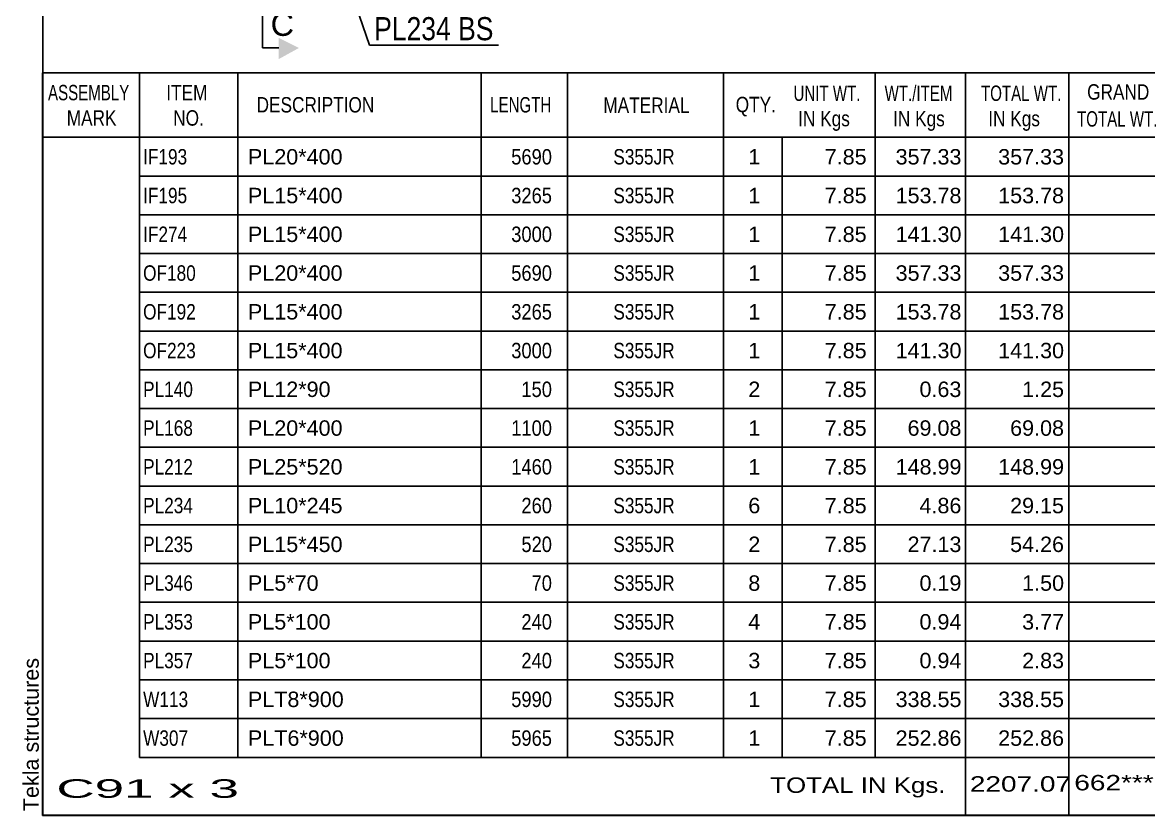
# Model space of a CAD drawing. Header units: millimetres. Extents: x -330 to 82, y -139 to 148.
# Drawn here: x -330.2 to -190.7, y -138.8 to -40.5 of the extents above; entities that cross this region are included whole.
import ezdxf

# ---------------------------------------------------------------- set-up
doc = ezdxf.new("R2010")
doc.units = ezdxf.units.MM
doc.styles.add('Arial', font='ARIAL.TTF', dxfattribs={"height": 0.2})
doc.styles.add('Arial Narrow', font='ARIALN.TTF', dxfattribs={"height": 0.2})

# ---------------------------------------------------------------- blocks, each defined once
blk = doc.blocks.new('Unknown-623355071-1210')
at = {"color": 5, "linetype": 'Continuous'}
for p, q in [((-327.73, 148.28), (-327.73, -138.72)), ((-327.73, -138.72), (82.27, -138.72))]:
    blk.add_line(p, q, dxfattribs=at)
at = {"color": 174, "linetype": 'Continuous', "style": 'Arial'}
blk.add_text('Tekla structures', height=1.9102, rotation=90, dxfattribs=at).set_placement((-328.23, -138.22))
blk = doc.blocks.new('CBS_BOM-623355071-6116')
at = {"color": 7, "linetype": 'Continuous'}
for p, q in [((-327.76, -54.75), (-327.76, -46.75)), ((-327.76, -46.75), (-172.84, -46.75)), ((-315.76, -54.75), (-315.76, -46.75)), ((-303.57, -54.75), (-303.57, -46.75)), ((-273.4, -54.75), (-273.4, -46.75)), ((-262.72, -54.75), (-262.72, -46.75)), ((-243.41, -54.75), (-243.41, -46.75)), ((-224.61, -54.75), (-224.61, -46.75)), ((-213.39, -54.75), (-213.39, -46.75)), ((-200.61, -54.75), (-200.61, -46.75)), ((-327.76, -54.75), (-172.84, -54.75)), ((-327.76, -59.55), (-327.76, -54.75)), ((-315.76, -59.55), (-315.76, -54.75)), ((-303.57, -59.55), (-303.57, -54.75)), ((-273.4, -59.55), (-273.4, -54.75)), ((-262.72, -59.55), (-262.72, -54.75)), ((-243.41, -59.55), (-243.41, -54.75)), ((-236.14, -59.55), (-236.14, -54.75)), ((-224.61, -59.55), (-224.61, -54.75)), ((-213.39, -59.55), (-213.39, -54.75)), ((-200.61, -59.55), (-200.61, -54.75)), ((-327.76, -64.35), (-327.76, -59.55)), ((-315.76, -59.55), (-172.84, -59.55)), ((-315.76, -64.35), (-315.76, -59.55)), ((-303.57, -64.35), (-303.57, -59.55)), ((-273.4, -64.35), (-273.4, -59.55)), ((-262.72, -64.35), (-262.72, -59.55)), ((-243.41, -64.35), (-243.41, -59.55)), ((-236.14, -64.35), (-236.14, -59.55)), ((-224.61, -64.35), (-224.61, -59.55)), ((-213.39, -64.35), (-213.39, -59.55)), ((-200.61, -64.35), (-200.61, -59.55)), ((-327.76, -69.15), (-327.76, -64.35)), ((-315.76, -64.35), (-172.84, -64.35)), ((-315.76, -69.15), (-315.76, -64.35)), ((-303.57, -69.15), (-303.57, -64.35)), ((-273.4, -69.15), (-273.4, -64.35)), ((-262.72, -69.15), (-262.72, -64.35)), ((-243.41, -69.15), (-243.41, -64.35)), ((-236.14, -69.15), (-236.14, -64.35)), ((-224.61, -69.15), (-224.61, -64.35)), ((-213.39, -69.15), (-213.39, -64.35)), ((-200.61, -69.15), (-200.61, -64.35)), ((-327.76, -73.95), (-327.76, -69.15)), ((-315.76, -69.15), (-172.84, -69.15)), ((-315.76, -73.95), (-315.76, -69.15)), ((-303.57, -73.95), (-303.57, -69.15)), ((-273.4, -73.95), (-273.4, -69.15)), ((-262.72, -73.95), (-262.72, -69.15)), ((-243.41, -73.95), (-243.41, -69.15)), ((-236.14, -73.95), (-236.14, -69.15)), ((-224.61, -73.95), (-224.61, -69.15)), ((-213.39, -73.95), (-213.39, -69.15)), ((-200.61, -73.95), (-200.61, -69.15)), ((-327.76, -78.75), (-327.76, -73.95)), ((-315.76, -73.95), (-172.84, -73.95)), ((-315.76, -78.75), (-315.76, -73.95)), ((-303.57, -78.75), (-303.57, -73.95)), ((-273.4, -78.75), (-273.4, -73.95)), ((-262.72, -78.75), (-262.72, -73.95)), ((-243.41, -78.75), (-243.41, -73.95)), ((-236.14, -78.75), (-236.14, -73.95)), ((-224.61, -78.75), (-224.61, -73.95)), ((-213.39, -78.75), (-213.39, -73.95)), ((-200.61, -78.75), (-200.61, -73.95)), ((-327.76, -83.55), (-327.76, -78.75)), ((-315.76, -78.75), (-172.84, -78.75)), ((-315.76, -83.55), (-315.76, -78.75)), ((-303.57, -83.55), (-303.57, -78.75)), ((-273.4, -83.55), (-273.4, -78.75)), ((-262.72, -83.55), (-262.72, -78.75)), ((-243.41, -83.55), (-243.41, -78.75)), ((-236.14, -83.55), (-236.14, -78.75)), ((-224.61, -83.55), (-224.61, -78.75)), ((-213.39, -83.55), (-213.39, -78.75)), ((-200.61, -83.55), (-200.61, -78.75)), ((-327.76, -88.35), (-327.76, -83.55)), ((-315.76, -83.55), (-172.84, -83.55)), ((-315.76, -88.35), (-315.76, -83.55)), ((-303.57, -88.35), (-303.57, -83.55)), ((-273.4, -88.35), (-273.4, -83.55)), ((-262.72, -88.35), (-262.72, -83.55)), ((-243.41, -88.35), (-243.41, -83.55)), ((-236.14, -88.35), (-236.14, -83.55)), ((-224.61, -88.35), (-224.61, -83.55)), ((-213.39, -88.35), (-213.39, -83.55)), ((-200.61, -88.35), (-200.61, -83.55)), ((-327.76, -93.15), (-327.76, -88.35)), ((-315.76, -88.35), (-172.84, -88.35)), ((-315.76, -93.15), (-315.76, -88.35)), ((-303.57, -93.15), (-303.57, -88.35)), ((-273.4, -93.15), (-273.4, -88.35)), ((-262.72, -93.15), (-262.72, -88.35)), ((-243.41, -93.15), (-243.41, -88.35)), ((-236.14, -93.15), (-236.14, -88.35)), ((-224.61, -93.15), (-224.61, -88.35)), ((-213.39, -93.15), (-213.39, -88.35)), ((-200.61, -93.15), (-200.61, -88.35)), ((-327.76, -97.95), (-327.76, -93.15)), ((-315.76, -93.15), (-172.84, -93.15)), ((-315.76, -97.95), (-315.76, -93.15)), ((-303.57, -97.95), (-303.57, -93.15)), ((-273.4, -97.95), (-273.4, -93.15)), ((-262.72, -97.95), (-262.72, -93.15)), ((-243.41, -97.95), (-243.41, -93.15)), ((-236.14, -97.95), (-236.14, -93.15)), ((-224.61, -97.95), (-224.61, -93.15)), ((-213.39, -97.95), (-213.39, -93.15)), ((-200.61, -97.95), (-200.61, -93.15)), ((-327.76, -102.75), (-327.76, -97.95)), ((-315.76, -97.95), (-172.84, -97.95)), ((-315.76, -102.75), (-315.76, -97.95)), ((-303.57, -102.75), (-303.57, -97.95)), ((-273.4, -102.75), (-273.4, -97.95)), ((-262.72, -102.75), (-262.72, -97.95)), ((-243.41, -102.75), (-243.41, -97.95)), ((-236.14, -102.75), (-236.14, -97.95)), ((-224.61, -102.75), (-224.61, -97.95)), ((-213.39, -102.75), (-213.39, -97.95)), ((-200.61, -102.75), (-200.61, -97.95)), ((-327.76, -107.55), (-327.76, -102.75)), ((-315.76, -102.75), (-172.84, -102.75)), ((-315.76, -107.55), (-315.76, -102.75)), ((-303.57, -107.55), (-303.57, -102.75)), ((-273.4, -107.55), (-273.4, -102.75)), ((-262.72, -107.55), (-262.72, -102.75)), ((-243.41, -107.55), (-243.41, -102.75)), ((-236.14, -107.55), (-236.14, -102.75)), ((-224.61, -107.55), (-224.61, -102.75)), ((-213.39, -107.55), (-213.39, -102.75)), ((-200.61, -107.55), (-200.61, -102.75)), ((-327.76, -112.35), (-327.76, -107.55)), ((-315.76, -107.55), (-172.84, -107.55)), ((-315.76, -112.35), (-315.76, -107.55)), ((-303.57, -112.35), (-303.57, -107.55)), ((-273.4, -112.35), (-273.4, -107.55)), ((-262.72, -112.35), (-262.72, -107.55)), ((-243.41, -112.35), (-243.41, -107.55)), ((-236.14, -112.35), (-236.14, -107.55)), ((-224.61, -112.35), (-224.61, -107.55)), ((-213.39, -112.35), (-213.39, -107.55)), ((-200.61, -112.35), (-200.61, -107.55)), ((-327.76, -117.15), (-327.76, -112.35)), ((-315.76, -112.35), (-172.84, -112.35)), ((-315.76, -117.15), (-315.76, -112.35)), ((-303.57, -117.15), (-303.57, -112.35)), ((-273.4, -117.15), (-273.4, -112.35)), ((-262.72, -117.15), (-262.72, -112.35)), ((-243.41, -117.15), (-243.41, -112.35)), ((-236.14, -117.15), (-236.14, -112.35)), ((-224.61, -117.15), (-224.61, -112.35)), ((-213.39, -117.15), (-213.39, -112.35)), ((-200.61, -117.15), (-200.61, -112.35)), ((-327.76, -121.95), (-327.76, -117.15)), ((-315.76, -117.15), (-172.84, -117.15)), ((-315.76, -121.95), (-315.76, -117.15)), ((-303.57, -121.95), (-303.57, -117.15)), ((-273.4, -121.95), (-273.4, -117.15)), ((-262.72, -121.95), (-262.72, -117.15)), ((-243.41, -121.95), (-243.41, -117.15)), ((-236.14, -121.95), (-236.14, -117.15)), ((-224.61, -121.95), (-224.61, -117.15)), ((-213.39, -121.95), (-213.39, -117.15)), ((-200.61, -121.95), (-200.61, -117.15)), ((-327.76, -126.75), (-327.76, -121.95)), ((-315.76, -121.95), (-172.84, -121.95)), ((-315.76, -126.75), (-315.76, -121.95)), ((-303.57, -126.75), (-303.57, -121.95)), ((-273.4, -126.75), (-273.4, -121.95)), ((-262.72, -126.75), (-262.72, -121.95)), ((-243.41, -126.75), (-243.41, -121.95)), ((-236.14, -126.75), (-236.14, -121.95)), ((-224.61, -126.75), (-224.61, -121.95)), ((-213.39, -126.75), (-213.39, -121.95)), ((-200.61, -126.75), (-200.61, -121.95)), ((-327.76, -131.55), (-327.76, -126.75)), ((-315.76, -126.75), (-172.84, -126.75)), ((-315.76, -131.55), (-315.76, -126.75)), ((-303.57, -131.55), (-303.57, -126.75)), ((-273.4, -131.55), (-273.4, -126.75)), ((-262.72, -131.55), (-262.72, -126.75)), ((-243.41, -131.55), (-243.41, -126.75)), ((-236.14, -131.55), (-236.14, -126.75)), ((-224.61, -131.55), (-224.61, -126.75)), ((-213.39, -131.55), (-213.39, -126.75)), ((-200.61, -131.55), (-200.61, -126.75)), ((-327.76, -138.75), (-327.76, -131.57)), ((-315.76, -131.55), (-172.84, -131.55)), ((-213.39, -138.75), (-213.39, -131.57)), ((-200.61, -138.75), (-200.61, -131.57)), ((-327.76, -138.75), (-172.84, -138.75))]:
    blk.add_line(p, q, dxfattribs=at)
at = {"color": 3, "linetype": 'Continuous', "style": 'Arial'}
for s, height, width, p in [('ASSEMBLY', 1.91, 0.7, (-327.08, -50.17)), ('ITEM', 1.91, 0.8, (-312.43, -50.17)), ('UNIT WT.', 1.91, 0.7, (-234.72, -50.25)), ('WT./ITEM', 1.91, 0.7, (-223.43, -50.25)), ('TOTAL WT.', 1.91, 0.7, (-211.49, -50.25)), ('GRAND', 1.91, 0.8, (-198.34, -50.09)), ('DESCRIPTION', 1.9102, 0.8, (-301.24, -51.68)), ('LENGTH', 1.91, 0.7, (-272.3, -51.68)), ('MATERIAL', 1.91, 0.8, (-258.28, -51.73)), ('QTY.', 1.91, 0.8, (-241.88, -51.65)), ('MARK', 1.91, 0.8, (-324.76, -53.31)), ('NO.', 1.91, 0.8, (-311.57, -53.31)), ('IN Kgs', 1.91, 0.8, (-234.14, -53.39)), ('IN Kgs', 1.91, 0.8, (-222.38, -53.39)), ('IN Kgs', 1.91, 0.8, (-210.59, -53.39)), ('TOTAL WT.', 1.91, 0.7, (-199.59, -53.43))]:
    blk.add_text(s, height=height, dxfattribs=dict(at, width=width)).set_placement(p)
at = {"color": 7, "linetype": 'Continuous', "style": 'Arial'}
for s, width, p in [('IF193', 0.8, (-315.3, -58.12)), ('5690', 0.85, (-269.69, -58.12)), ('S355JR', 0.8, (-257.04, -58.12)), ('IF195', 0.8, (-315.3, -62.92)), ('3265', 0.85, (-269.69, -62.92)), ('S355JR', 0.8, (-257.04, -62.92)), ('IF274', 0.8, (-315.3, -67.72)), ('3000', 0.85, (-269.69, -67.72)), ('S355JR', 0.8, (-257.04, -67.72)), ('OF180', 0.8, (-315.3, -72.52)), ('5690', 0.85, (-269.69, -72.52)), ('S355JR', 0.8, (-257.04, -72.52)), ('OF192', 0.8, (-315.3, -77.32)), ('3265', 0.85, (-269.69, -77.32)), ('S355JR', 0.8, (-257.04, -77.32)), ('OF223', 0.8, (-315.3, -82.12)), ('3000', 0.85, (-269.69, -82.12)), ('S355JR', 0.8, (-257.04, -82.12)), ('PL140', 0.8, (-315.3, -86.92)), ('150', 0.85, (-268.43, -86.92)), ('S355JR', 0.8, (-257.04, -86.92)), ('PL168', 0.8, (-315.3, -91.72)), ('1100', 0.85, (-269.69, -91.72)), ('S355JR', 0.8, (-257.04, -91.72)), ('PL212', 0.8, (-315.3, -96.52)), ('1460', 0.85, (-269.69, -96.52)), ('S355JR', 0.8, (-257.04, -96.52)), ('PL234', 0.8, (-315.3, -101.32)), ('260', 0.85, (-268.43, -101.32)), ('S355JR', 0.8, (-257.04, -101.32)), ('PL235', 0.8, (-315.3, -106.12)), ('520', 0.85, (-268.43, -106.12)), ('S355JR', 0.8, (-257.04, -106.12)), ('PL346', 0.8, (-315.3, -110.92)), ('70', 0.85, (-267.17, -110.92)), ('S355JR', 0.8, (-257.04, -110.92)), ('PL353', 0.8, (-315.3, -115.72)), ('240', 0.85, (-268.43, -115.72)), ('S355JR', 0.8, (-257.04, -115.72)), ('PL357', 0.8, (-315.3, -120.52)), ('240', 0.85, (-268.43, -120.52)), ('S355JR', 0.8, (-257.04, -120.52)), ('W113', 0.8, (-315.3, -125.32)), ('5990', 0.85, (-269.69, -125.32)), ('S355JR', 0.8, (-257.04, -125.32)), ('W307', 0.8, (-315.3, -130.12)), ('5965', 0.85, (-269.69, -130.12)), ('S355JR', 0.8, (-257.04, -130.12))]:
    blk.add_text(s, height=1.91, dxfattribs=dict(at, width=width)).set_placement(p)
for s, p in [('PL20*400', (-302.31, -58.12)), ('1', (-240.32, -58.12)), ('7.85', (-230.85, -58.12)), ('357.33', (-222.07, -58.12)), ('357.33', (-209.36, -58.12)), ('PL15*400', (-302.31, -62.92)), ('1', (-240.32, -62.92)), ('7.85', (-230.85, -62.92)), ('153.78', (-222.07, -62.92)), ('153.78', (-209.36, -62.92)), ('PL15*400', (-302.31, -67.72)), ('1', (-240.32, -67.72)), ('7.85', (-230.85, -67.72)), ('141.30', (-222.07, -67.72)), ('141.30', (-209.36, -67.72)), ('PL20*400', (-302.31, -72.52)), ('1', (-240.32, -72.52)), ('7.85', (-230.85, -72.52)), ('357.33', (-222.07, -72.52)), ('357.33', (-209.36, -72.52)), ('PL15*400', (-302.31, -77.32)), ('1', (-240.32, -77.32)), ('7.85', (-230.85, -77.32)), ('153.78', (-222.07, -77.32)), ('153.78', (-209.36, -77.32)), ('PL15*400', (-302.31, -82.12)), ('1', (-240.32, -82.12)), ('7.85', (-230.85, -82.12)), ('141.30', (-222.07, -82.12)), ('141.30', (-209.36, -82.12)), ('PL12*90', (-302.31, -86.92)), ('2', (-240.32, -86.92)), ('7.85', (-230.85, -86.92)), ('0.63', (-219.11, -86.92)), ('1.25', (-206.39, -86.92)), ('PL20*400', (-302.31, -91.72)), ('1', (-240.32, -91.72)), ('7.85', (-230.85, -91.72)), ('69.08', (-220.59, -91.72)), ('69.08', (-207.88, -91.72)), ('PL25*520', (-302.31, -96.52)), ('1', (-240.32, -96.52)), ('7.85', (-230.85, -96.52)), ('148.99', (-222.07, -96.52)), ('148.99', (-209.36, -96.52)), ('PL10*245', (-302.31, -101.32)), ('6', (-240.32, -101.32)), ('7.85', (-230.85, -101.32)), ('4.86', (-219.11, -101.32)), ('29.15', (-207.88, -101.32)), ('PL15*450', (-302.31, -106.12)), ('2', (-240.32, -106.12)), ('7.85', (-230.85, -106.12)), ('27.13', (-220.59, -106.12)), ('54.26', (-207.88, -106.12)), ('PL5*70', (-302.31, -110.92)), ('8', (-240.32, -110.92)), ('7.85', (-230.85, -110.92)), ('0.19', (-219.11, -110.92)), ('1.50', (-206.39, -110.92)), ('PL5*100', (-302.31, -115.72)), ('4', (-240.32, -115.72)), ('7.85', (-230.85, -115.72)), ('0.94', (-219.11, -115.72)), ('3.77', (-206.39, -115.72)), ('PL5*100', (-302.31, -120.52)), ('3', (-240.32, -120.52)), ('7.85', (-230.85, -120.52)), ('0.94', (-219.11, -120.52)), ('2.83', (-206.39, -120.52)), ('PLT8*900', (-302.31, -125.32)), ('1', (-240.32, -125.32)), ('7.85', (-230.85, -125.32)), ('338.55', (-222.07, -125.32)), ('338.55', (-209.36, -125.32)), ('PLT6*900', (-302.31, -130.12)), ('1', (-240.32, -130.12)), ('7.85', (-230.85, -130.12)), ('252.86', (-222.07, -130.12)), ('252.86', (-209.36, -130.12))]:
    blk.add_text(s, height=1.91, dxfattribs=at).set_placement(p)
at = {"color": 6, "linetype": 'Continuous', "style": 'Arial'}
for s, height, width, p in [('2207.07', 1.91, 1.3, (-212.87, -135.8)), ('662***', 1.91, 1.3, (-199.93, -135.64)), ('C91 x 3', 2.292, 2.05, (-326.04, -136.56)), ('TOTAL IN Kgs.', 1.9102, 1.2, (-237.6, -135.95))]:
    blk.add_text(s, height=height, dxfattribs=dict(at, width=width)).set_placement(p)
blk = doc.blocks.new('MarkSet-623355071-2801 - 1725')
at = {"color": 0}
for points in [[(-277.17, -42.73), (-277.17, -39.73), (-286.67, -39.73), (-286.67, -42.73)], [(-271.88, -42.73), (-271.88, -39.73), (-276.27, -39.73), (-276.27, -42.73)]]:
    blk.add_wipeout(points, dxfattribs=at)
for points in [[(-277.17, -42.73), (-277.17, -39.73), (-286.67, -39.73), (-286.67, -42.73)], [(-271.88, -42.73), (-271.88, -39.73), (-276.27, -39.73), (-276.27, -42.73)]]:
    blk.add_wipeout(points, dxfattribs=at)
at = {"color": 7, "linetype": 'Continuous'}
for p, q in [((-290.77, -33.07), (-287.27, -43.33)), ((-287.27, -43.33), (-271.28, -43.33))]:
    blk.add_line(p, q, dxfattribs=at)
at = {"color": 3, "style": 'Arial Narrow'}
for s, p in [('PL234', (-286.67, -42.73)), ('BS', (-276.27, -42.73))]:
    blk.add_text(s, height=2.863, dxfattribs=at).set_placement(p)
blk = doc.blocks.new('SectionMark-623355071-4184 - 1725')
at = {"color": 7, "linetype": 'Continuous'}
for p, q in [((-300.5, 126.08), (-300.5, 121.08)), ((-300.5, 126.08), (-298.5, 126.08)), ((-300.5, -43.69), (-300.5, -38.69)), ((-300.5, -43.69), (-298.5, -43.69))]:
    blk.add_line(p, q, dxfattribs=at)
at = {"color": 0, "linetype": 'Continuous'}
for points in [[(-296.61, 121.58), (-296.61, 124.58), (-299.5, 124.58), (-299.5, 121.58)], [(-296.61, -42.19), (-296.61, -39.19), (-299.5, -39.19), (-299.5, -42.19)]]:
    blk.add_wipeout(points, dxfattribs=at)
at = {"linetype": 'Continuous'}
for points in [[(-298.5, 127.33), (-296, 126.08), (-298.5, 124.7)], [(-298.5, -42.44), (-296, -43.69), (-298.5, -45.07)]]:
    blk.add_hatch(color=7, dxfattribs=at).paths.add_polyline_path(points)
at = {"color": 136, "linetype": 'Continuous', "style": 'Arial'}
for p in [(-299.5, 121.58), (-299.5, -42.19)]:
    blk.add_text('C', height=2.87, dxfattribs=at).set_placement(p)

msp = doc.modelspace()

# ---------------------------------------------------------------- block references
for name in ['Unknown-623355071-1210', 'CBS_BOM-623355071-6116']:
    msp.add_blockref(name, (0, 0))

# ---------------------------------------------------------------- next in the draw order: block references
for name in ['SectionMark-623355071-4184 - 1725', 'MarkSet-623355071-2801 - 1725']:
    msp.add_blockref(name, (0, 0))

doc.saveas('drawing.dxf')
